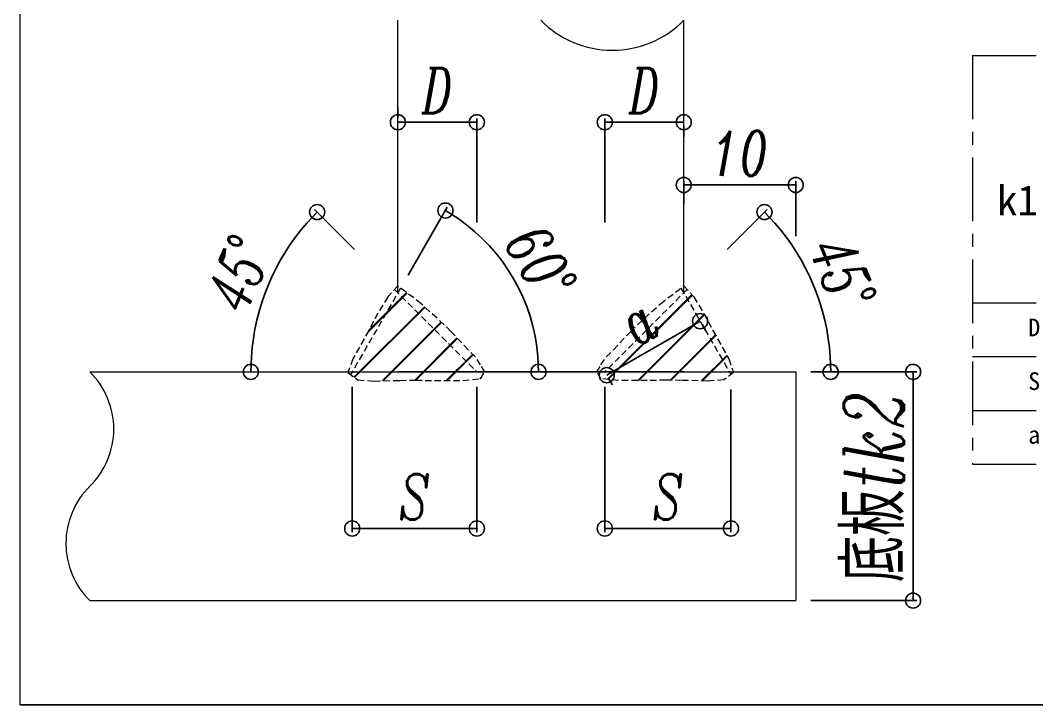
# Model space of a CAD drawing. Header units: millimetres. Extents: x -2880 to 3894, y -2977 to 4857.
# Drawn here: x -1630 to -1123, y 3007 to 3348 of the extents above; entities that cross this region are included whole.
import ezdxf

# ---------------------------------------------------------------- set-up
doc = ezdxf.new("R2010")
doc.units = ezdxf.units.MM
doc.header["$MEASUREMENT"] = 0
doc.linetypes.add('CENTER', pattern=[50.8, 31.75, -6.35, 6.35, -6.35])
doc.linetypes.add('HIDDEN2', pattern=[4.7625, 3.175, -1.5875])
for name, color, linetype, lineweight in [('hadan', 1, 'HIDDEN2', 15), ('寸法', 7, 'Continuous', 15), ('金物', 5, 'Continuous', 18)]:
    doc.layers.add(name, color=color, linetype=linetype, lineweight=lineweight)
doc.styles.add('DLSTANDARD1', font='italic.shx', dxfattribs={"width": 0.7, "bigfont": 'extfont.shx'})
doc.styles.get("Standard").update_dxf_attribs({"font": 'arial.ttf'})
doc.dimstyles.new('一般寸法', dxfattribs={"dimscale": 1.5, "dimtxt": 15, "dimasz": 5, "dimexe": 1.25, "dimexo": 5, "dimgap": 3, "dimtad": 1, "dimtxsty": 'DLSTANDARD1', "dimblk": 'ORIGIN', "dimcen": 0, "dimclrd": 256, "dimclre": 256, "dimclrt": 256, "dimadec": 0, "dimazin": 0, "dimtfac": 1, "dimtmove": 0, "dimatfit": 3, "dimfxl": 0, "dimarcsym": 0})
pattern_1 = [(45, (-1482.772, 3167.466), (-7.95495, 7.95495), []), (45, (-1482.21, 3167.466), (-7.95495, 7.95495), [])]

# ---------------------------------------------------------------- blocks, each defined once
blk = doc.blocks.new('_Origin')
at = {"color": 0, "linetype": 'ByBlock', "lineweight": -2}
blk.add_line((0, 0), (-1, 0), dxfattribs=at)
blk.add_circle((0, 0), 0.5, dxfattribs=at)
blk = doc.blocks.new('*D307')
at = {"layer": 'Defpoints', "color": 0}
for p in [(-1464.61, 3173.21), (-1402.5, 3173.22), (-1402.5, 3095.16)]:
    blk.add_point(p, dxfattribs=at)
at = {"layer": '寸法', "lineweight": -2}
for p, q in [((-1464.61, 3165.71), (-1464.61, 3093.28)), ((-1402.5, 3165.72), (-1402.5, 3093.28)), ((-1457.11, 3095.16), (-1410, 3095.16))]:
    blk.add_line(p, q, dxfattribs=at)
at = {"layer": '寸法', "lineweight": -2, "xscale": 7.5, "yscale": 7.5, "zscale": 7.5, "rotation": 180}
blk.add_blockref('_Origin', (-1464.61, 3095.16), dxfattribs=at)
at = {"layer": '寸法', "lineweight": -2, "xscale": 7.5, "yscale": 7.5, "zscale": 7.5}
blk.add_blockref('_Origin', (-1402.5, 3095.16), dxfattribs=at)
at = {"layer": '寸法', "insert": (-1433.56, 3110.91), "char_height": 22.5, "attachment_point": 5, "style": 'DLSTANDARD1'}
blk.add_mtext('S', dxfattribs=at)
blk = doc.blocks.new('*D594')
at = {"layer": 'Defpoints', "color": 0}
for p in [(-1500, 3229.54), (-1458.16, 3228.93), (-1595.39, 3173.21), (-1402.5, 3173.22), (-1243.52, 3173.21)]:
    blk.add_point(p, dxfattribs=at)
at = {"layer": '寸法', "lineweight": -2}
blk.add_line((-1463.46, 3234.23), (-1483.41, 3254.19), dxfattribs=at)
blk.add_arc((-1402.49, 3173.21), 112.61, 138.7931, 176.1832, dxfattribs=at)
at = {"layer": '寸法', "lineweight": -2, "xscale": 7.5, "yscale": 7.5, "zscale": 7.5}
for p, rotation in [((-1482.08, 3252.87), 46.88470358776644), ((-1515.1, 3173.21), 268.0915786912375)]:
    blk.add_blockref('_Origin', p, dxfattribs=dict(at, rotation=rotation))
at = {"layer": '寸法', "insert": (-1521.07, 3222.35), "char_height": 22.5, "attachment_point": 5, "rotation": 67.4881, "style": 'DLSTANDARD1'}
blk.add_mtext('45%%d', dxfattribs=at)
blk = doc.blocks.new('*D266')
at = {"layer": 'Defpoints', "color": 0}
for p in [(-1441.85, 3297.62), (-1402.5, 3297.62), (-1402.5, 3240.11)]:
    blk.add_point(p, dxfattribs=at)
at = {"layer": '寸法', "linetype": 'ByBlock', "lineweight": -2}
for p, q in [((-1441.85, 3305.12), (-1441.85, 3299.49)), ((-1402.5, 3247.61), (-1402.5, 3299.49)), ((-1434.35, 3297.62), (-1410, 3297.62))]:
    blk.add_line(p, q, dxfattribs=at)
at = {"layer": '寸法', "lineweight": -2, "xscale": 7.5, "yscale": 7.5, "zscale": 7.5, "rotation": 180}
blk.add_blockref('_Origin', (-1441.85, 3297.62), dxfattribs=at)
at = {"layer": '寸法', "lineweight": -2, "xscale": 7.5, "yscale": 7.5, "zscale": 7.5}
blk.add_blockref('_Origin', (-1402.5, 3297.62), dxfattribs=at)
at = {"layer": '寸法', "insert": (-1422.17, 3313.37), "char_height": 22.5, "attachment_point": 5, "style": 'DLSTANDARD1'}
blk.add_mtext('D', dxfattribs=at)
blk = doc.blocks.new('*D564')
at = {"layer": 'Defpoints', "color": 0}
for p in [(-1440.47, 3214.99), (-1377.33, 3204.96), (-1595.39, 3173.21), (-1465.39, 3171.86), (-1243.52, 3173.21)]:
    blk.add_point(p, dxfattribs=at)
at = {"layer": '寸法', "linetype": 'ByBlock', "lineweight": -2}
blk.add_line((-1436.71, 3221.48), (-1417.2, 3255.25), dxfattribs=at)
blk.add_arc((-1464.61, 3173.21), 92.88, 4.628, 55.3483, dxfattribs=at)
at = {"layer": '寸法', "lineweight": -2, "xscale": 7.5, "yscale": 7.5, "zscale": 7.5}
for p, rotation in [((-1418.14, 3253.62), 147.662278901299), ((-1371.73, 3173.21), 272.3140033777082)]:
    blk.add_blockref('_Origin', p, dxfattribs=dict(at, rotation=rotation))
at = {"layer": '寸法', "insert": (-1370.52, 3227.5), "char_height": 22.5, "attachment_point": 5, "rotation": 299.9881, "style": 'DLSTANDARD1'}
blk.add_mtext('60%%d', dxfattribs=at)
blk = doc.blocks.new('*D565')
at = {"layer": 'Defpoints', "color": 0}
for p in [(-1338.69, 3173.22), (-1275.81, 3171.86), (-1338.69, 3095.16)]:
    blk.add_point(p, dxfattribs=at)
at = {"layer": '寸法', "lineweight": -2}
for p, q in [((-1338.69, 3165.72), (-1338.69, 3093.28)), ((-1275.81, 3164.36), (-1275.81, 3093.28)), ((-1283.31, 3095.16), (-1331.19, 3095.16))]:
    blk.add_line(p, q, dxfattribs=at)
at = {"layer": '寸法', "lineweight": -2, "xscale": 7.5, "yscale": 7.5, "zscale": 7.5, "rotation": 180}
blk.add_blockref('_Origin', (-1338.69, 3095.16), dxfattribs=at)
at = {"layer": '寸法', "lineweight": -2, "xscale": 7.5, "yscale": 7.5, "zscale": 7.5}
blk.add_blockref('_Origin', (-1275.81, 3095.16), dxfattribs=at)
at = {"layer": '寸法', "insert": (-1307.25, 3110.91), "char_height": 22.5, "attachment_point": 5, "style": 'DLSTANDARD1'}
blk.add_mtext('S', dxfattribs=at)
blk = doc.blocks.new('*D566')
at = {"layer": 'Defpoints', "color": 0}
for p in [(-1283.03, 3228.93), (-1229.94, 3202.37), (-1522.67, 3173.21), (-1338.69, 3173.22), (-1145.81, 3173.21)]:
    blk.add_point(p, dxfattribs=at)
at = {"layer": '寸法', "lineweight": -2}
blk.add_line((-1277.73, 3234.23), (-1257.79, 3254.19), dxfattribs=at)
blk.add_arc((-1338.7, 3173.21), 112.61, 3.8168, 41.2069, dxfattribs=at)
at = {"layer": '寸法', "lineweight": -2, "xscale": 7.5, "yscale": 7.5, "zscale": 7.5}
for p, rotation in [((-1259.11, 3252.87), 133.115296412233), ((-1226.1, 3173.21), 271.9084213087626)]:
    blk.add_blockref('_Origin', p, dxfattribs=dict(at, rotation=rotation))
at = {"layer": '寸法', "insert": (-1220.13, 3222.35), "char_height": 22.5, "attachment_point": 5, "rotation": 292.5119, "style": 'DLSTANDARD1'}
blk.add_mtext('45%%d', dxfattribs=at)
blk = doc.blocks.new('*D267')
at = {"layer": 'Defpoints', "color": 0}
for p in [(-1338.69, 3297.62), (-1299.35, 3297.62), (-1338.69, 3240.11)]:
    blk.add_point(p, dxfattribs=at)
at = {"layer": '寸法', "linetype": 'ByBlock', "lineweight": -2}
for p, q in [((-1338.69, 3247.61), (-1338.69, 3299.49)), ((-1306.85, 3297.62), (-1331.19, 3297.62)), ((-1299.35, 3290.12), (-1299.35, 3295.74))]:
    blk.add_line(p, q, dxfattribs=at)
at = {"layer": '寸法', "lineweight": -2, "xscale": 7.5, "yscale": 7.5, "zscale": 7.5, "rotation": 180}
blk.add_blockref('_Origin', (-1338.69, 3297.62), dxfattribs=at)
at = {"layer": '寸法', "lineweight": -2, "xscale": 7.5, "yscale": 7.5, "zscale": 7.5}
blk.add_blockref('_Origin', (-1299.35, 3297.62), dxfattribs=at)
at = {"layer": '寸法', "insert": (-1319.02, 3313.37), "char_height": 22.5, "attachment_point": 5, "style": 'DLSTANDARD1'}
blk.add_mtext('D', dxfattribs=at)
blk = doc.blocks.new('*D270')
at = {"layer": 'Defpoints', "color": 0}
for p in [(-1292.14, 3200.12), (-1291.19, 3198.48), (-1338.69, 3173.22)]:
    blk.add_point(p, dxfattribs=at)
at = {"layer": '寸法', "linetype": 'ByBlock', "lineweight": -2}
for p, q in [((-1288.39, 3193.63), (-1290.25, 3196.85)), ((-1331.25, 3175.33), (-1297.68, 3194.72)), ((-1334.94, 3166.72), (-1336.81, 3169.95))]:
    blk.add_line(p, q, dxfattribs=at)
at = {"layer": '寸法', "lineweight": -2, "xscale": 7.5, "yscale": 7.5, "zscale": 7.5}
for p, rotation in [((-1291.19, 3198.48), 30.02371772099437), ((-1337.74, 3171.57), 210.0237177209944)]:
    blk.add_blockref('_Origin', p, dxfattribs=dict(at, rotation=rotation))
at = {"layer": '寸法', "insert": (-1322.35, 3198.66), "char_height": 22.5, "attachment_point": 5, "rotation": 30.0237, "style": 'DLSTANDARD1'}
blk.add_mtext('a', dxfattribs=at)
blk = doc.blocks.new('*D274')
at = {"layer": 'Defpoints', "color": 0}
for p in [(-1464.61, 3173.21), (-1402.5, 3173.22), (-1402.5, 3095.16)]:
    blk.add_point(p, dxfattribs=at)
at = {"layer": '寸法', "lineweight": -2}
for p, q in [((-1464.61, 3165.71), (-1464.61, 3093.28)), ((-1402.5, 3165.72), (-1402.5, 3093.28)), ((-1457.11, 3095.16), (-1410, 3095.16))]:
    blk.add_line(p, q, dxfattribs=at)
at = {"layer": '寸法', "lineweight": -2, "xscale": 7.5, "yscale": 7.5, "zscale": 7.5, "rotation": 180}
blk.add_blockref('_Origin', (-1464.61, 3095.16), dxfattribs=at)
at = {"layer": '寸法', "lineweight": -2, "xscale": 7.5, "yscale": 7.5, "zscale": 7.5}
blk.add_blockref('_Origin', (-1402.5, 3095.16), dxfattribs=at)
at = {"layer": '寸法', "insert": (-1433.56, 3110.91), "char_height": 22.5, "attachment_point": 5, "style": 'DLSTANDARD1'}
blk.add_mtext('S', dxfattribs=at)
blk = doc.blocks.new('*D570')
at = {"layer": 'Defpoints', "color": 0}
for p in [(-1500, 3229.54), (-1458.16, 3228.93), (-1595.39, 3173.21), (-1402.5, 3173.22), (-1243.52, 3173.21)]:
    blk.add_point(p, dxfattribs=at)
at = {"layer": '寸法', "lineweight": -2}
blk.add_line((-1463.46, 3234.23), (-1483.41, 3254.19), dxfattribs=at)
blk.add_arc((-1402.49, 3173.21), 112.61, 138.7931, 176.1832, dxfattribs=at)
at = {"layer": '寸法', "lineweight": -2, "xscale": 7.5, "yscale": 7.5, "zscale": 7.5}
for p, rotation in [((-1482.08, 3252.87), 46.88470358776644), ((-1515.1, 3173.21), 268.0915786912375)]:
    blk.add_blockref('_Origin', p, dxfattribs=dict(at, rotation=rotation))
at = {"layer": '寸法', "insert": (-1521.07, 3222.35), "char_height": 22.5, "attachment_point": 5, "rotation": 67.4881, "style": 'DLSTANDARD1'}
blk.add_mtext('45%%d', dxfattribs=at)
blk = doc.blocks.new('*D586')
at = {"layer": 'Defpoints', "color": 0}
for p in [(-1440.47, 3214.99), (-1377.33, 3204.96), (-1595.39, 3173.21), (-1465.39, 3171.86), (-1243.52, 3173.21)]:
    blk.add_point(p, dxfattribs=at)
at = {"layer": '寸法', "linetype": 'ByBlock', "lineweight": -2}
blk.add_line((-1436.71, 3221.48), (-1417.2, 3255.25), dxfattribs=at)
blk.add_arc((-1464.61, 3173.21), 92.88, 4.628, 55.3483, dxfattribs=at)
at = {"layer": '寸法', "lineweight": -2, "xscale": 7.5, "yscale": 7.5, "zscale": 7.5}
for p, rotation in [((-1418.14, 3253.62), 147.662278901299), ((-1371.73, 3173.21), 272.3140033777082)]:
    blk.add_blockref('_Origin', p, dxfattribs=dict(at, rotation=rotation))
at = {"layer": '寸法', "insert": (-1370.52, 3227.5), "char_height": 22.5, "attachment_point": 5, "rotation": 299.9881, "style": 'DLSTANDARD1'}
blk.add_mtext('60%%d', dxfattribs=at)
blk = doc.blocks.new('*D587')
at = {"layer": 'Defpoints', "color": 0}
for p in [(-1338.69, 3173.22), (-1275.81, 3171.86), (-1338.69, 3095.16)]:
    blk.add_point(p, dxfattribs=at)
at = {"layer": '寸法', "lineweight": -2}
for p, q in [((-1338.69, 3165.72), (-1338.69, 3093.28)), ((-1275.81, 3164.36), (-1275.81, 3093.28)), ((-1283.31, 3095.16), (-1331.19, 3095.16))]:
    blk.add_line(p, q, dxfattribs=at)
at = {"layer": '寸法', "lineweight": -2, "xscale": 7.5, "yscale": 7.5, "zscale": 7.5, "rotation": 180}
blk.add_blockref('_Origin', (-1338.69, 3095.16), dxfattribs=at)
at = {"layer": '寸法', "lineweight": -2, "xscale": 7.5, "yscale": 7.5, "zscale": 7.5}
blk.add_blockref('_Origin', (-1275.81, 3095.16), dxfattribs=at)
at = {"layer": '寸法', "insert": (-1307.25, 3110.91), "char_height": 22.5, "attachment_point": 5, "style": 'DLSTANDARD1'}
blk.add_mtext('S', dxfattribs=at)
blk = doc.blocks.new('*D588')
at = {"layer": 'Defpoints', "color": 0}
for p in [(-1283.03, 3228.93), (-1229.94, 3202.37), (-1522.67, 3173.21), (-1338.69, 3173.22), (-1145.81, 3173.21)]:
    blk.add_point(p, dxfattribs=at)
at = {"layer": '寸法', "lineweight": -2}
blk.add_line((-1277.73, 3234.23), (-1257.79, 3254.19), dxfattribs=at)
blk.add_arc((-1338.7, 3173.21), 112.61, 3.8168, 41.2069, dxfattribs=at)
at = {"layer": '寸法', "lineweight": -2, "xscale": 7.5, "yscale": 7.5, "zscale": 7.5}
for p, rotation in [((-1259.11, 3252.87), 133.115296412233), ((-1226.1, 3173.21), 271.9084213087626)]:
    blk.add_blockref('_Origin', p, dxfattribs=dict(at, rotation=rotation))
at = {"layer": '寸法', "insert": (-1220.13, 3222.35), "char_height": 22.5, "attachment_point": 5, "rotation": 292.5119, "style": 'DLSTANDARD1'}
blk.add_mtext('45%%d', dxfattribs=at)
blk = doc.blocks.new('*D589')
at = {"layer": 'Defpoints', "color": 0}
for p in [(-1243.52, 3173.21), (-1243.52, 3059.21), (-1185.02, 3059.21)]:
    blk.add_point(p, dxfattribs=at)
at = {"layer": '寸法', "linetype": 'ByBlock', "lineweight": -2}
for p, q in [((-1236.02, 3173.21), (-1183.14, 3173.21)), ((-1185.02, 3165.71), (-1185.02, 3066.71)), ((-1236.02, 3059.21), (-1183.14, 3059.21))]:
    blk.add_line(p, q, dxfattribs=at)
at = {"layer": '寸法', "lineweight": -2, "xscale": 7.5, "yscale": 7.5, "zscale": 7.5}
for p, rotation in [((-1185.02, 3173.21), 90), ((-1185.02, 3059.21), 270)]:
    blk.add_blockref('_Origin', p, dxfattribs=dict(at, rotation=rotation))
at = {"layer": '寸法', "insert": (-1204.51, 3116.21), "char_height": 22.5, "attachment_point": 5, "rotation": 90, "style": 'DLSTANDARD1'}
blk.add_mtext('{\\H1.3333x;底板tk2}', dxfattribs=at)
blk = doc.blocks.new('*D301')
at = {"layer": 'Defpoints', "color": 0}
for p in [(-1292.14, 3200.12), (-1291.19, 3198.48), (-1338.69, 3173.22)]:
    blk.add_point(p, dxfattribs=at)
at = {"layer": '寸法', "linetype": 'ByBlock', "lineweight": -2}
for p, q in [((-1288.39, 3193.63), (-1290.25, 3196.85)), ((-1331.25, 3175.33), (-1297.68, 3194.72)), ((-1334.94, 3166.72), (-1336.81, 3169.95))]:
    blk.add_line(p, q, dxfattribs=at)
at = {"layer": '寸法', "lineweight": -2, "xscale": 7.5, "yscale": 7.5, "zscale": 7.5}
for p, rotation in [((-1291.19, 3198.48), 30.02371772099437), ((-1337.74, 3171.57), 210.0237177209944)]:
    blk.add_blockref('_Origin', p, dxfattribs=dict(at, rotation=rotation))
at = {"layer": '寸法', "insert": (-1322.35, 3198.66), "char_height": 22.5, "attachment_point": 5, "rotation": 30.0237, "style": 'DLSTANDARD1'}
blk.add_mtext('a', dxfattribs=at)
blk = doc.blocks.new('*D593')
at = {"layer": 'Defpoints', "color": 0}
for p in [(-1243.52, 3266.36), (-1299.35, 3249.44), (-1243.52, 3233.39)]:
    blk.add_point(p, dxfattribs=at)
at = {"layer": '寸法', "linetype": 'ByBlock', "lineweight": -2}
for p, q in [((-1299.35, 3256.94), (-1299.35, 3268.24)), ((-1243.52, 3240.89), (-1243.52, 3268.24)), ((-1291.85, 3266.36), (-1251.02, 3266.36))]:
    blk.add_line(p, q, dxfattribs=at)
at = {"layer": '寸法', "lineweight": -2, "xscale": 7.5, "yscale": 7.5, "zscale": 7.5, "rotation": 180}
blk.add_blockref('_Origin', (-1299.35, 3266.36), dxfattribs=at)
at = {"layer": '寸法', "lineweight": -2, "xscale": 7.5, "yscale": 7.5, "zscale": 7.5}
blk.add_blockref('_Origin', (-1243.52, 3266.36), dxfattribs=at)
at = {"layer": '寸法', "insert": (-1271.44, 3282.11), "char_height": 22.5, "attachment_point": 5, "style": 'DLSTANDARD1'}
blk.add_mtext('10', dxfattribs=at)
blk = doc.blocks.new('*T306')
at = {"layer": '寸法', "linetype": 'ByBlock', "lineweight": -2}
for p, q in [((0, 0), (438.45, 0)), ((0, 0), (0, -203.58)), ((85.57, 0), (85.57, -203.58)), ((144.68, 0), (144.68, -203.58)), ((203.78, 0), (203.78, -203.58)), ((262.89, 0), (262.89, -203.58)), ((322, 0), (322, -203.58)), ((381.11, 0), (381.11, -203.58)), ((438.45, 0), (438.45, -203.58)), ((0, -123.3), (438.45, -123.3)), ((0, -150.06), (438.45, -150.06)), ((0, -176.82), (438.45, -176.82)), ((0, -203.58), (438.45, -203.58))]:
    blk.add_line(p, q, dxfattribs=at)
at = {"layer": '寸法', "color": 0, "linetype": 'CENTER', "attachment_point": 5}
for s, insert, char_height, width in [('{\\fMS Mincho|b0|i0|c128|p17;ｔk1(㎜)}', (42.78, -61.65), 15, 70.5667), ('{\\fＭＳ 明朝|b0|i0|c128;16', (115.12, -61.65), 8.8194, 44.1083), ('{\\fＭＳ 明朝|b0|i0|c128;19', (174.23, -61.65), 8.8194, 44.1083), ('{\\fＭＳ 明朝|b0|i0|c128;22', (233.34, -61.65), 8.8194, 44.1083), ('{\\fＭＳ 明朝|b0|i0|c128;25', (292.45, -61.65), 8.8194, 44.1083), ('{\\fＭＳ 明朝|b0|i0|c128;28', (351.55, -61.65), 8.8194, 44.1083), ('{\\fＭＳ 明朝|b0|i0|c128;32', (409.78, -61.65), 8.8194, 42.3444), ('{\\fＭＳ 明朝|b0|i0|c128;D(㎜)', (42.78, -136.68), 8.8194, 70.5667), ('{\\fＭＳ 明朝|b0|i0|c128;5', (115.12, -136.68), 8.8194, 44.1083), ('{\\fＭＳ 明朝|b0|i0|c128;5', (174.23, -136.68), 8.8194, 44.1083), ('{\\fＭＳ 明朝|b0|i0|c128;6', (233.34, -136.68), 8.8194, 44.1083), ('{\\fＭＳ 明朝|b0|i0|c128;7', (292.45, -136.68), 8.8194, 44.1083), ('{\\fＭＳ 明朝|b0|i0|c128;8', (351.55, -136.68), 8.8194, 44.1083), ('{\\fＭＳ 明朝|b0|i0|c128;9', (409.78, -136.68), 8.8194, 42.3444), ('{\\fＭＳ 明朝|b0|i0|c128;S(㎜)', (42.78, -163.44), 8.8194, 70.5667), ('{\\fＭＳ 明朝|b0|i0|c128;8', (115.12, -163.44), 8.8194, 44.1083), ('{\\fＭＳ 明朝|b0|i0|c128;8', (174.23, -163.44), 8.8194, 44.1083), ('{\\fＭＳ 明朝|b0|i0|c128;10', (233.34, -163.44), 8.8194, 44.1083), ('{\\fＭＳ 明朝|b0|i0|c128;11', (292.45, -163.44), 8.8194, 44.1083), ('{\\fＭＳ 明朝|b0|i0|c128;13', (351.55, -163.44), 8.8194, 44.1083), ('{\\fＭＳ 明朝|b0|i0|c128;15', (409.78, -163.44), 8.8194, 42.3444), ('{\\fＭＳ 明朝|b0|i0|c128;a(㎜)', (42.78, -190.2), 8.8194, 70.5667), ('{\\fＭＳ 明朝|b0|i0|c128;6.8', (115.12, -190.2), 8.8194, 44.1083), ('{\\fＭＳ 明朝|b0|i0|c128;6.8', (174.23, -190.2), 8.8194, 44.1083), ('{\\fＭＳ 明朝|b0|i0|c128;8.2', (233.34, -190.2), 8.8194, 44.1083), ('{\\fＭＳ 明朝|b0|i0|c128;9.5', (292.45, -190.2), 8.8194, 44.1083), ('{\\fＭＳ 明朝|b0|i0|c128;10.9', (351.55, -190.2), 8.8194, 44.1083), ('{\\fＭＳ 明朝|b0|i0|c128;12.3', (409.78, -190.2), 8.8194, 42.3444)]:
    blk.add_mtext(s, dxfattribs=dict(at, insert=insert, char_height=char_height, width=width))

msp = doc.modelspace()

# ---------------------------------------------------------------- hatches: boundary and pattern name
at = {"layer": 'hadan'}
h = msp.add_hatch(dxfattribs=at)
h.set_pattern_fill('JIS_LC_20A', color=1, scale=0.5625, style=0)
h.set_pattern_definition(pattern_1)
h.paths.add_polyline_path([(-1464.294, 3179.695), (-1466.603, 3173.19), (-1398.539, 3173.19), (-1400.592, 3176.698), (-1403.21, 3180.741), (-1406.779, 3184.165), (-1415.432, 3193.347), (-1418.833, 3196.712), (-1430.181, 3207.143), (-1441.848, 3216.041), (-1446.902, 3210.578), (-1451.774, 3202.461), (-1456.377, 3193.802)])
h.paths.add_polyline_path([(-1400.592, 3169.8), (-1398.545, 3173.19), (-1466.603, 3173.19), (-1466.718, 3172.865), (-1461.825, 3169.174), (-1453.732, 3168.616), (-1440.804, 3168.988), (-1432.955, 3169.086), (-1423.675, 3168.849), (-1409.397, 3168.849)])
h = msp.add_hatch(dxfattribs=at)
h.set_pattern_fill('JIS_LC_20A', color=1, scale=0.5625, style=0)
h.set_pattern_definition(pattern_1)
h.paths.add_polyline_path([(-1464.294, 3179.695), (-1466.603, 3173.19), (-1398.539, 3173.19), (-1400.592, 3176.698), (-1403.21, 3180.741), (-1406.779, 3184.165), (-1415.432, 3193.347), (-1418.833, 3196.712), (-1430.181, 3207.143), (-1441.848, 3216.041), (-1446.902, 3210.578), (-1451.774, 3202.461), (-1456.377, 3193.802)])
h.paths.add_polyline_path([(-1400.592, 3169.8), (-1398.545, 3173.19), (-1466.603, 3173.19), (-1466.718, 3172.865), (-1461.825, 3169.174), (-1453.732, 3168.616), (-1440.804, 3168.988), (-1432.955, 3169.086), (-1423.675, 3168.849), (-1409.397, 3168.849)])
h = msp.add_hatch(dxfattribs=at)
h.set_pattern_fill('JIS_LC_20A', color=1, scale=0.5625, style=0)
h.set_pattern_definition(pattern_1)
h.paths.add_polyline_path([(-1276.901, 3179.695), (-1274.593, 3173.19), (-1342.657, 3173.19), (-1340.603, 3176.698), (-1337.986, 3180.741), (-1334.416, 3184.165), (-1325.764, 3193.347), (-1322.363, 3196.712), (-1311.014, 3207.143), (-1299.348, 3216.041), (-1294.294, 3210.578), (-1289.421, 3202.461), (-1284.819, 3193.802)])
h.paths.add_polyline_path([(-1340.603, 3169.8), (-1342.65, 3173.19), (-1274.593, 3173.19), (-1274.478, 3172.865), (-1279.371, 3169.174), (-1287.463, 3168.616), (-1300.392, 3168.988), (-1308.24, 3169.086), (-1317.521, 3168.849), (-1331.799, 3168.849)])
h = msp.add_hatch(dxfattribs=at)
h.set_pattern_fill('JIS_LC_20A', color=1, scale=0.5625, style=0)
h.set_pattern_definition(pattern_1)
h.paths.add_polyline_path([(-1276.901, 3179.695), (-1274.593, 3173.19), (-1342.657, 3173.19), (-1340.603, 3176.698), (-1337.986, 3180.741), (-1334.416, 3184.165), (-1325.764, 3193.347), (-1322.363, 3196.712), (-1311.014, 3207.143), (-1299.348, 3216.041), (-1294.294, 3210.578), (-1289.421, 3202.461), (-1284.819, 3193.802)])
h.paths.add_polyline_path([(-1340.603, 3169.8), (-1342.65, 3173.19), (-1274.593, 3173.19), (-1274.478, 3172.865), (-1279.371, 3169.174), (-1287.463, 3168.616), (-1300.392, 3168.988), (-1308.24, 3169.086), (-1317.521, 3168.849), (-1331.799, 3168.849)])

# ---------------------------------------------------------------- linework, layer by layer
at = {"color": 0, "ltscale": 6}
msp.add_line((-1630.047, 3007.359), (-703.17, 3007.359), dxfattribs=at)
msp.add_line((-1630.047, 3007.359), (-703.17, 3007.359), dxfattribs=at)
at = {"layer": 'hadan', "color": 1}
for p, q in [((-1440.467, 3214.988), (-1465.389, 3171.863)), ((-1440.467, 3214.988), (-1465.389, 3171.863)), ((-1443.502, 3214.253), (-1402.501, 3173.218)), ((-1443.502, 3214.253), (-1402.501, 3173.218)), ((-1297.694, 3214.253), (-1338.695, 3173.218)), ((-1297.694, 3214.253), (-1338.695, 3173.218)), ((-1300.729, 3214.988), (-1275.807, 3171.863)), ((-1300.729, 3214.988), (-1275.807, 3171.863))]:
    msp.add_line(p, q, dxfattribs=at)
for points in [[(-1441.848, 3216.041), (-1441.848, 3216.041), (-1446.902, 3210.578), (-1451.774, 3202.461), (-1456.377, 3193.802), (-1464.294, 3179.695), (-1466.718, 3172.865), (-1461.825, 3169.174), (-1453.732, 3168.616), (-1440.804, 3168.988), (-1432.955, 3169.086), (-1423.675, 3168.849), (-1409.397, 3168.849), (-1400.592, 3169.8), (-1398.542, 3173.196), (-1400.592, 3176.698), (-1403.21, 3180.741), (-1406.779, 3184.165), (-1415.432, 3193.347), (-1418.833, 3196.712), (-1430.181, 3207.143), (-1441.848, 3216.041), (-1441.848, 3216.041), (-1441.848, 3216.041), (-1441.848, 3216.041)], [(-1441.848, 3216.041), (-1441.848, 3216.041), (-1446.902, 3210.578), (-1451.774, 3202.461), (-1456.377, 3193.802), (-1464.294, 3179.695), (-1466.718, 3172.865), (-1461.825, 3169.174), (-1453.732, 3168.616), (-1440.804, 3168.988), (-1432.955, 3169.086), (-1423.675, 3168.849), (-1409.397, 3168.849), (-1400.592, 3169.8), (-1398.542, 3173.196), (-1400.592, 3176.698), (-1403.21, 3180.741), (-1406.779, 3184.165), (-1415.432, 3193.347), (-1418.833, 3196.712), (-1430.181, 3207.143), (-1441.848, 3216.041), (-1441.848, 3216.041), (-1441.848, 3216.041), (-1441.848, 3216.041)], [(-1299.348, 3216.041), (-1299.348, 3216.041), (-1294.294, 3210.578), (-1289.421, 3202.461), (-1284.819, 3193.802), (-1276.901, 3179.695), (-1274.478, 3172.865), (-1279.371, 3169.174), (-1287.463, 3168.616), (-1300.392, 3168.988), (-1308.24, 3169.086), (-1317.521, 3168.849), (-1331.799, 3168.849), (-1340.603, 3169.8), (-1342.654, 3173.196), (-1340.603, 3176.698), (-1337.986, 3180.741), (-1334.416, 3184.165), (-1325.764, 3193.347), (-1322.363, 3196.712), (-1311.014, 3207.143), (-1299.348, 3216.041), (-1299.348, 3216.041), (-1299.348, 3216.041), (-1299.348, 3216.041)], [(-1299.348, 3216.041), (-1299.348, 3216.041), (-1294.294, 3210.578), (-1289.421, 3202.461), (-1284.819, 3193.802), (-1276.901, 3179.695), (-1274.478, 3172.865), (-1279.371, 3169.174), (-1287.463, 3168.616), (-1300.392, 3168.988), (-1308.24, 3169.086), (-1317.521, 3168.849), (-1331.799, 3168.849), (-1340.603, 3169.8), (-1342.654, 3173.196), (-1340.603, 3176.698), (-1337.986, 3180.741), (-1334.416, 3184.165), (-1325.764, 3193.347), (-1322.363, 3196.712), (-1311.014, 3207.143), (-1299.348, 3216.041), (-1299.348, 3216.041), (-1299.348, 3216.041), (-1299.348, 3216.041)]]:
    msp.add_lwpolyline(points, dxfattribs=at)
at = {"layer": '寸法', "color": 0}
msp.add_line((-1630.047, 3007.359), (-1630.047, 4319.633), dxfattribs=at)
msp.add_line((-1630.047, 3007.359), (-1630.047, 4319.633), dxfattribs=at)
at = {"layer": '金物', "color": 0}
for p, q in [((-1441.848, 3212.598), (-1441.848, 3348.411)), ((-1441.848, 3212.598), (-1441.848, 3348.411)), ((-1299.348, 3212.598), (-1299.348, 3348.411)), ((-1299.348, 3212.598), (-1299.348, 3348.411)), ((-1595.39, 3173.21), (-1243.524, 3173.21)), ((-1595.39, 3173.21), (-1243.524, 3173.21)), ((-1243.524, 3173.21), (-1243.524, 3059.21)), ((-1243.524, 3173.21), (-1243.524, 3059.21)), ((-1595.39, 3059.21), (-1243.524, 3059.21)), ((-1595.39, 3059.21), (-1243.524, 3059.21))]:
    msp.add_line(p, q, dxfattribs=at)
at = {"layer": '金物', "color": 1}
msp.add_line((-1299.348, 3173.21), (-1441.848, 3173.21), dxfattribs=at)
msp.add_line((-1299.348, 3173.21), (-1441.848, 3173.21), dxfattribs=at)
at = {"layer": '金物', "color": 0, "linetype": 'ByBlock'}
for centre, radius, start, end in [((-1334.973, 3383.504), 50.006, 224.56873, 315.43127), ((-1334.973, 3383.504), 50.006, 224.56873, 315.43127), ((-1623.465, 3144.71), 40.005, 314.56873, 45.43127), ((-1623.465, 3144.71), 40.005, 314.56873, 45.43127), ((-1567.316, 3087.71), 40.005, 134.56873, 225.43127), ((-1567.316, 3087.71), 40.005, 134.56873, 225.43127)]:
    msp.add_arc(centre, radius, start, end, dxfattribs=at)

# ---------------------------------------------------------------- block references
at = {"layer": '寸法', "linetype": 'CENTER'}
msp.add_blockref('*T306', (-1155.398, 3330.861), dxfattribs=at)

# ---------------------------------------------------------------- dimensions: what is measured, and where the dimension line sits
at = {"layer": '寸法', "color": 0, "linetype": 'ByBlock'}
dim = msp.add_linear_dim(base=(-1402.501, 3297.617), p1=(-1441.848, 3297.617), p2=(-1402.501, 3240.105), text='D', dimstyle='一般寸法', dxfattribs=at)
dim.commit()
dim.dimension.update_dxf_attribs({"geometry": '*D266', "text_midpoint": (-1422.174, 3297.617), "dimtype": 160})
dim = msp.add_linear_dim(base=(-1338.695, 3297.617), p1=(-1299.348, 3297.617), p2=(-1338.695, 3240.105), angle=180, text='D', dimstyle='一般寸法', dxfattribs=at)
dim.commit()
dim.dimension.update_dxf_attribs({"geometry": '*D267', "text_midpoint": (-1319.021, 3297.617), "dimtype": 160})
at = {"layer": '寸法', "color": 1, "linetype": 'ByBlock'}
dim = msp.add_linear_dim(base=(-1243.524, 3266.361), p1=(-1299.348, 3249.435), p2=(-1243.524, 3233.386), text='10', dimstyle='一般寸法', dxfattribs=at)
dim.commit()
dim.dimension.update_dxf_attribs({"geometry": '*D593', "text_midpoint": (-1271.436, 3282.111)})
at = {"layer": '寸法', "color": 0, "linetype": 'ByBlock'}
for picture in ['*D564', '*D586']:
    dim = msp.add_angular_dim_2l(base=(-1377.33, 3204.964), line1=((-1595.39, 3173.21), (-1243.524, 3173.21)), line2=((-1440.467, 3214.988), (-1465.389, 3171.863)), dimstyle='一般寸法', dxfattribs=at)
    dim.commit()
    dim.dimension.update_dxf_attribs({"geometry": picture, "text_midpoint": (-1370.525, 3227.504)})
at = {"layer": '寸法', "color": 0}
for base, line1, line2, picture, middle in [((-1499.997, 3229.54), ((-1595.39, 3173.21), (-1243.524, 3173.21)), ((-1458.163, 3228.926), (-1402.501, 3173.218)), '*D594', (-1521.068, 3222.354)), ((-1499.997, 3229.54), ((-1595.39, 3173.21), (-1243.524, 3173.21)), ((-1458.163, 3228.926), (-1402.501, 3173.218)), '*D570', (-1521.068, 3222.354)), ((-1229.938, 3202.37), ((-1145.805, 3173.21), (-1522.672, 3173.21)), ((-1283.033, 3228.926), (-1338.695, 3173.218)), '*D566', (-1220.127, 3222.354)), ((-1229.938, 3202.37), ((-1145.805, 3173.21), (-1522.672, 3173.21)), ((-1283.033, 3228.926), (-1338.695, 3173.218)), '*D588', (-1220.127, 3222.354))]:
    dim = msp.add_angular_dim_2l(base=base, line1=line1, line2=line2, dimstyle='一般寸法', dxfattribs=at)
    dim.commit()
    dim.dimension.update_dxf_attribs({"geometry": picture, "text_midpoint": middle})
at = {"layer": '寸法', "color": 1, "linetype": 'ByBlock'}
for picture in ['*D270', '*D301']:
    dim = msp.add_linear_dim(base=(-1291.188, 3198.477), p1=(-1338.695, 3173.218), p2=(-1292.139, 3200.123), angle=30.02372, text='a', dimstyle='一般寸法', dxfattribs=at)
    dim.commit()
    dim.dimension.update_dxf_attribs({"geometry": picture, "text_midpoint": (-1314.466, 3185.025), "dimtype": 161})
at = {"layer": '寸法', "color": 0, "linetype": 'ByBlock'}
dim = msp.add_linear_dim(base=(-1185.015, 3059.21), p1=(-1243.524, 3173.21), p2=(-1243.524, 3059.21), angle=90, text='{\\H1.3333x;底板tk2}', dimstyle='一般寸法', dxfattribs=at)
dim.commit()
dim.dimension.update_dxf_attribs({"geometry": '*D589', "text_midpoint": (-1204.515, 3116.21)})
at = {"layer": '寸法', "color": 0}
for picture in ['*D307', '*D274']:
    dim = msp.add_linear_dim(base=(-1402.501, 3095.156), p1=(-1464.61, 3173.21), p2=(-1402.501, 3173.218), text='S', dimstyle='一般寸法', dxfattribs=at)
    dim.commit()
    dim.dimension.update_dxf_attribs({"geometry": picture, "text_midpoint": (-1433.555, 3110.906)})
for picture in ['*D565', '*D587']:
    dim = msp.add_linear_dim(base=(-1338.695, 3095.156), p1=(-1275.807, 3171.863), p2=(-1338.695, 3173.218), angle=180, text='S', dimstyle='一般寸法', dxfattribs=at)
    dim.commit()
    dim.dimension.update_dxf_attribs({"geometry": picture, "text_midpoint": (-1307.251, 3110.906)})

doc.saveas('drawing.dxf')
